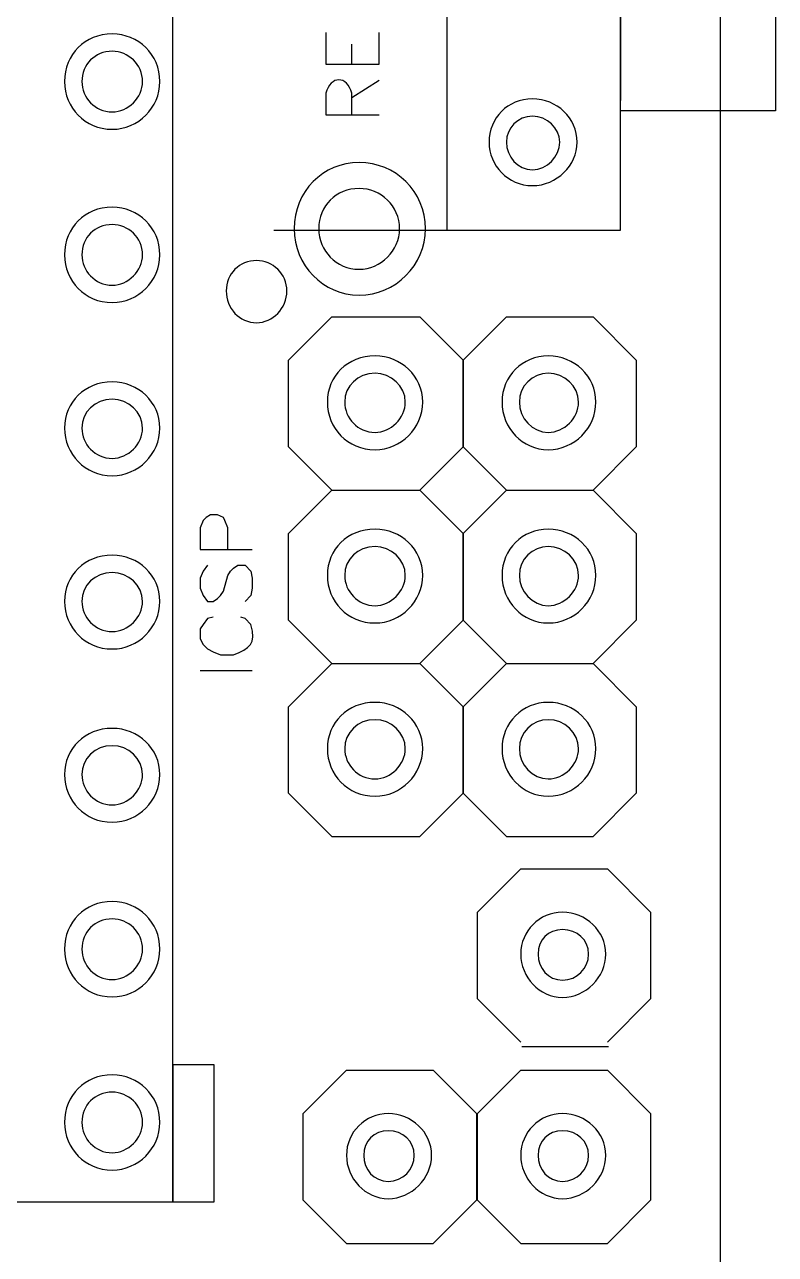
# Model space of a CAD drawing. Header units: inches. Extents: x 216.19 to 218.37, y 297.11 to 298.53.
# Drawn here: x 218.1528 to 218.3691, y 297.9238 to 298.2782 of the extents above; entities that cross this region are included whole.
import ezdxf

# ---------------------------------------------------------------- set-up
doc = ezdxf.new("R2010")
doc.units = ezdxf.units.IN
doc.layers.get('0').update_dxf_attribs({"linetype": 'CONTINUOUS'})
doc.layers.add('x3v1_1_wiring_diagram', color=7, linetype='CONTINUOUS')

# ---------------------------------------------------------------- blocks, each defined once
blk = doc.blocks.new('Azteeg')
at = {"layer": 'x3v1_1_wiring_diagram', "color": 7}
for points in [[(0, 1.42497), (2.16013, 1.42497), (2.16013, 0), (0, 0), (0, 1.42497), (0, 1.42497)], [(2.0815, 1.11044), (2.0815, 1.24815)], [(2.00245, 0.83044), (2.00245, 1.22568)], [(2.13142, 1.21071), (2.17608, 1.21071), (2.17608, 1.14489), (2.13142, 1.14489), (2.13142, 1.21071), (2.13142, 1.21071)], [(2.13142, 1.21071), (2.13142, 1.14788)], [(2.04655, 1.16744), (2.04655, 1.15828), (2.06194, 1.15828), (2.06194, 1.16744)], [(2.05404, 1.15828), (2.05404, 1.16411)], [(1.9987, 1.15329), (1.9987, 1.15329), (1.9987, 1.15329)], [(1.9987, 1.15329), (1.9987, 1.15329), (1.9987, 1.15329)], [(2.05404, 1.14871), (2.06194, 1.15371)], [(2.04655, 1.14996), (2.04655, 1.14372), (2.06194, 1.14372)], [(2.05404, 1.14372), (2.05404, 1.14996)], [(2.13142, 1.11044), (2.13142, 1.14788)], [(2.11894, 1.13582), (2.11894, 1.13582), (2.11894, 1.13582)], [(2.11894, 1.13582), (2.11894, 1.13582), (2.11894, 1.13582)], [(2.03157, 1.11044), (2.13142, 1.11044)], [(2.07526, 1.11085), (2.07526, 1.11085), (2.07526, 1.11085)], [(2.07526, 1.11085), (2.07526, 1.11085), (2.07526, 1.11085)], [(1.9987, 1.10336), (1.9987, 1.10336), (1.9987, 1.10336)], [(1.9987, 1.10336), (1.9987, 1.10336), (1.9987, 1.10336)], [(2.03532, 1.09296), (2.03532, 1.09296)], [(2.04821, 1.03555), (2.03573, 1.04803), (2.03573, 1.07299), (2.04821, 1.08548), (2.07359, 1.08548), (2.08607, 1.07299), (2.08607, 1.04803), (2.07359, 1.03555)], [(2.08607, 1.04803), (2.08607, 1.07299), (2.09855, 1.08548), (2.12352, 1.08548), (2.136, 1.07299)], [(2.136, 1.07299), (2.136, 1.04803)], [(2.07443, 1.06093), (2.07443, 1.06093)], [(2.07443, 1.06093), (2.07443, 1.06093)], [(2.12435, 1.06093), (2.12435, 1.06093)], [(2.12435, 1.06093), (2.12435, 1.06093)], [(1.9987, 1.05344), (1.9987, 1.05344), (1.9987, 1.05344)], [(1.9987, 1.05344), (1.9987, 1.05344), (1.9987, 1.05344)], [(2.08607, 1.04803), (2.09855, 1.03555)], [(2.12352, 1.03555), (2.136, 1.04803)], [(2.04821, 0.98562), (2.03573, 0.99811), (2.03573, 1.02307), (2.04821, 1.03555), (2.07359, 1.03555), (2.08607, 1.02307), (2.08607, 0.99811), (2.07359, 0.98562)], [(2.09855, 0.98562), (2.08607, 0.99811), (2.08607, 1.02307), (2.09855, 1.03555), (2.12352, 1.03555), (2.136, 1.02307), (2.136, 0.99811), (2.12352, 0.98562)], [(2.01826, 1.01849), (2.01826, 1.02473), (2.01743, 1.02681), (2.01701, 1.02764), (2.01535, 1.02848), (2.01327, 1.02848), (2.01202, 1.02764), (2.01118, 1.02681), (2.01035, 1.02473), (2.01035, 1.01849), (2.02533, 1.01849)], [(2.01243, 1.01391), (2.01118, 1.01225), (2.01035, 1.01017), (2.01035, 1.00726), (2.01118, 1.00518), (2.01243, 1.00351), (2.0141, 1.00351), (2.01535, 1.00435), (2.01618, 1.00518), (2.01701, 1.00643), (2.01826, 1.011), (2.01909, 1.01225), (2.01992, 1.01308), (2.02117, 1.01391), (2.02325, 1.01391), (2.02491, 1.01225), (2.02533, 1.01017), (2.02533, 1.00726), (2.02491, 1.00518), (2.02325, 1.00351)], [(2.07443, 1.011), (2.07443, 1.011)], [(2.07443, 1.011), (2.07443, 1.011)], [(2.12435, 1.011), (2.12435, 1.011)], [(2.12435, 1.011), (2.12435, 1.011)], [(1.9987, 1.00351), (1.9987, 1.00351), (1.9987, 1.00351)], [(1.9987, 1.00351), (1.9987, 1.00351), (1.9987, 1.00351)], [(2.0141, 0.99894), (2.01243, 0.99852), (2.01118, 0.99686), (2.01035, 0.99561), (2.01035, 0.9927), (2.01118, 0.99103), (2.01243, 0.98978), (2.0141, 0.98895), (2.01618, 0.98812), (2.01992, 0.98812)], [(2.02491, 0.99686), (2.02325, 0.99852), (2.022, 0.99894)], [(2.03573, 0.94818), (2.03573, 0.97314), (2.04821, 0.98562), (2.07359, 0.98562), (2.08607, 0.97314)], [(2.08607, 0.94818), (2.08607, 0.97314), (2.09855, 0.98562), (2.12352, 0.98562), (2.136, 0.97314)], [(2.01035, 0.98354), (2.02533, 0.98354)], [(2.08607, 0.97314), (2.08607, 0.94818)], [(2.136, 0.97314), (2.136, 0.94818)], [(2.07443, 0.96108), (2.07443, 0.96108)], [(2.07443, 0.96108), (2.07443, 0.96108)], [(2.12435, 0.96108), (2.12435, 0.96108)], [(2.12435, 0.96108), (2.12435, 0.96108)], [(1.9987, 0.95359), (1.9987, 0.95359), (1.9987, 0.95359)], [(1.9987, 0.95359), (1.9987, 0.95359), (1.9987, 0.95359)], [(2.03573, 0.94818), (2.04821, 0.9357)], [(2.07359, 0.9357), (2.08607, 0.94818)], [(2.08607, 0.94818), (2.09855, 0.9357)], [(2.12352, 0.9357), (2.136, 0.94818)], [(2.04821, 0.9357), (2.07359, 0.9357)], [(2.09855, 0.9357), (2.12352, 0.9357)], [(2.10269, 0.87647), (2.0902, 0.88895), (2.0902, 0.91392), (2.10269, 0.9264), (2.12765, 0.9264), (2.14013, 0.91392), (2.14013, 0.88895), (2.12765, 0.87647)], [(1.9987, 0.90325), (1.9987, 0.90325), (1.9987, 0.90325)], [(1.9987, 0.90325), (1.9987, 0.90325), (1.9987, 0.90325)], [(2.12723, 0.90185), (2.12723, 0.90185), (2.12723, 0.90185)], [(2.12723, 0.90185), (2.12723, 0.90185), (2.12723, 0.90185)], [(2.10301, 0.8752), (2.12797, 0.8752)], [(2.00245, 0.83044), (2.01432, 0.83044), (2.01432, 0.8699), (2.00245, 0.8699), (2.00245, 0.83044), (2.00245, 0.83044)], [(2.05247, 0.81846), (2.03999, 0.83094), (2.03999, 0.8559), (2.05247, 0.86839), (2.07743, 0.86839), (2.08991, 0.8559), (2.08991, 0.83094), (2.07743, 0.81846)], [(2.10269, 0.81846), (2.0902, 0.83094), (2.0902, 0.8559), (2.10269, 0.86839), (2.12765, 0.86839), (2.14013, 0.8559), (2.14013, 0.83094), (2.12765, 0.81846)], [(1.9987, 0.85332), (1.9987, 0.85332), (1.9987, 0.85332)], [(1.9987, 0.85332), (1.9987, 0.85332), (1.9987, 0.85332)], [(2.07702, 0.84384), (2.07702, 0.84384), (2.07702, 0.84384)], [(2.07702, 0.84384), (2.07702, 0.84384), (2.07702, 0.84384)], [(2.12723, 0.84384), (2.12723, 0.84384), (2.12723, 0.84384)], [(2.12723, 0.84384), (2.12723, 0.84384), (2.12723, 0.84384)], [(1.88512, 0.83044), (2.00245, 0.83044)], [(2.05247, 0.81846), (2.07743, 0.81846)], [(2.10269, 0.81846), (2.12765, 0.81846)]]:
    blk.add_lwpolyline(points, dxfattribs=at)
at = {"layer": 'x3v1_1_wiring_diagram', "color": 1}
for points in [[(1.99371, 1.15329), (1.99371, 1.15329)], [(1.99371, 1.15329), (1.99371, 1.15329)], [(2.11395, 1.13582), (2.11395, 1.13582)], [(2.11395, 1.13582), (2.11395, 1.13582)], [(2.06777, 1.11085), (2.06777, 1.11085)], [(2.06777, 1.11085), (2.06777, 1.11085)], [(1.99371, 1.10336), (1.99371, 1.10336)], [(1.99371, 1.10336), (1.99371, 1.10336)], [(2.06943, 1.06093), (2.06943, 1.06093)], [(2.06943, 1.06093), (2.06943, 1.06093)], [(2.11936, 1.06093), (2.11936, 1.06093)], [(2.11936, 1.06093), (2.11936, 1.06093)], [(1.99371, 1.05344), (1.99371, 1.05344)], [(1.99371, 1.05344), (1.99371, 1.05344)], [(2.06943, 1.011), (2.06943, 1.011)], [(2.06943, 1.011), (2.06943, 1.011)], [(2.11936, 1.011), (2.11936, 1.011)], [(2.11936, 1.011), (2.11936, 1.011)], [(1.99371, 1.00351), (1.99371, 1.00351)], [(1.99371, 1.00351), (1.99371, 1.00351)], [(2.06943, 0.96108), (2.06943, 0.96108)], [(2.06943, 0.96108), (2.06943, 0.96108)], [(2.11936, 0.96108), (2.11936, 0.96108)], [(2.11936, 0.96108), (2.11936, 0.96108)], [(1.99371, 0.95359), (1.99371, 0.95359)], [(1.99371, 0.95359), (1.99371, 0.95359)], [(1.99371, 0.90325), (1.99371, 0.90325)], [(1.99371, 0.90325), (1.99371, 0.90325)], [(2.12224, 0.90185), (2.12224, 0.90185)], [(2.12224, 0.90185), (2.12224, 0.90185)], [(1.99371, 0.85332), (1.99371, 0.85332)], [(1.99371, 0.85332), (1.99371, 0.85332)], [(2.07202, 0.84384), (2.07202, 0.84384)], [(2.07202, 0.84384), (2.07202, 0.84384)], [(2.12224, 0.84384), (2.12224, 0.84384)], [(2.12224, 0.84384), (2.12224, 0.84384)]]:
    blk.add_lwpolyline(points, dxfattribs=at)
at = {"layer": 'x3v1_1_wiring_diagram', "color": 7}
for points in [[(1.98497, 1.16702), (1.97707, 1.16702), (1.97124, 1.1612), (1.97124, 1.15329)], [(1.98497, 1.16702), (1.97707, 1.16702), (1.97124, 1.1612), (1.97124, 1.15329)], [(1.98497, 1.16702), (1.97707, 1.16702), (1.97124, 1.1612), (1.97124, 1.15329)], [(1.98497, 1.16702), (1.97707, 1.16702), (1.97124, 1.1612), (1.97124, 1.15329)], [(1.9987, 1.15329), (1.9987, 1.1612), (1.99246, 1.16702), (1.98497, 1.16702)], [(1.9987, 1.15329), (1.9987, 1.1612), (1.99246, 1.16702), (1.98497, 1.16702)], [(1.9987, 1.15329), (1.9987, 1.1612), (1.99246, 1.16702), (1.98497, 1.16702)], [(1.9987, 1.15329), (1.9987, 1.1612), (1.99246, 1.16702), (1.98497, 1.16702)], [(1.97124, 1.15329), (1.97124, 1.1458), (1.97707, 1.13956), (1.98497, 1.13956)], [(1.97124, 1.15329), (1.97124, 1.1458), (1.97707, 1.13956), (1.98497, 1.13956)], [(1.97124, 1.15329), (1.97124, 1.1458), (1.97707, 1.13956), (1.98497, 1.13956)], [(1.97124, 1.15329), (1.97124, 1.1458), (1.97707, 1.13956), (1.98497, 1.13956)], [(1.98497, 1.13956), (1.99246, 1.13956), (1.9987, 1.1458), (1.9987, 1.15329)], [(1.98497, 1.13956), (1.99246, 1.13956), (1.9987, 1.1458), (1.9987, 1.15329)], [(1.98497, 1.13956), (1.99246, 1.13956), (1.9987, 1.1458), (1.9987, 1.15329)], [(1.98497, 1.13956), (1.99246, 1.13956), (1.9987, 1.1458), (1.9987, 1.15329)], [(2.05404, 1.14996), (2.0527, 1.1551), (2.04789, 1.1551), (2.04655, 1.14996)], [(2.10604, 1.1483), (2.09897, 1.1483), (2.09356, 1.14289), (2.09356, 1.13582)], [(2.10604, 1.1483), (2.09897, 1.1483), (2.09356, 1.14289), (2.09356, 1.13582)], [(2.10604, 1.1483), (2.09897, 1.1483), (2.09356, 1.14289), (2.09356, 1.13582)], [(2.10604, 1.1483), (2.09897, 1.1483), (2.09356, 1.14289), (2.09356, 1.13582)], [(2.11894, 1.13582), (2.11894, 1.14289), (2.11312, 1.1483), (2.10604, 1.1483)], [(2.11894, 1.13582), (2.11894, 1.14289), (2.11312, 1.1483), (2.10604, 1.1483)], [(2.11894, 1.13582), (2.11894, 1.14289), (2.11312, 1.1483), (2.10604, 1.1483)], [(2.11894, 1.13582), (2.11894, 1.14289), (2.11312, 1.1483), (2.10604, 1.1483)], [(2.09356, 1.13582), (2.09356, 1.12916), (2.09897, 1.12333), (2.10604, 1.12333)], [(2.09356, 1.13582), (2.09356, 1.12916), (2.09897, 1.12333), (2.10604, 1.12333)], [(2.09356, 1.13582), (2.09356, 1.12916), (2.09897, 1.12333), (2.10604, 1.12333)], [(2.09356, 1.13582), (2.09356, 1.12916), (2.09897, 1.12333), (2.10604, 1.12333)], [(2.10604, 1.12333), (2.11312, 1.12333), (2.11894, 1.12916), (2.11894, 1.13582)], [(2.10604, 1.12333), (2.11312, 1.12333), (2.11894, 1.12916), (2.11894, 1.13582)], [(2.10604, 1.12333), (2.11312, 1.12333), (2.11894, 1.12916), (2.11894, 1.13582)], [(2.10604, 1.12333), (2.11312, 1.12333), (2.11894, 1.12916), (2.11894, 1.13582)], [(2.05612, 1.12999), (2.04572, 1.12999), (2.0374, 1.12167), (2.0374, 1.11085)], [(2.05612, 1.12999), (2.04572, 1.12999), (2.0374, 1.12167), (2.0374, 1.11085)], [(2.05612, 1.12999), (2.04572, 1.12999), (2.0374, 1.12167), (2.0374, 1.11085)], [(2.05612, 1.12999), (2.04572, 1.12999), (2.0374, 1.12167), (2.0374, 1.11085)], [(2.07526, 1.11085), (2.07526, 1.12167), (2.06652, 1.12999), (2.05612, 1.12999)], [(2.07526, 1.11085), (2.07526, 1.12167), (2.06652, 1.12999), (2.05612, 1.12999)], [(2.07526, 1.11085), (2.07526, 1.12167), (2.06652, 1.12999), (2.05612, 1.12999)], [(2.07526, 1.11085), (2.07526, 1.12167), (2.06652, 1.12999), (2.05612, 1.12999)], [(1.98497, 1.11709), (1.97707, 1.11709), (1.97124, 1.11127), (1.97124, 1.10336)], [(1.98497, 1.11709), (1.97707, 1.11709), (1.97124, 1.11127), (1.97124, 1.10336)], [(1.98497, 1.11709), (1.97707, 1.11709), (1.97124, 1.11127), (1.97124, 1.10336)], [(1.98497, 1.11709), (1.97707, 1.11709), (1.97124, 1.11127), (1.97124, 1.10336)], [(1.9987, 1.10336), (1.9987, 1.11127), (1.99246, 1.11709), (1.98497, 1.11709)], [(1.9987, 1.10336), (1.9987, 1.11127), (1.99246, 1.11709), (1.98497, 1.11709)], [(1.9987, 1.10336), (1.9987, 1.11127), (1.99246, 1.11709), (1.98497, 1.11709)], [(1.9987, 1.10336), (1.9987, 1.11127), (1.99246, 1.11709), (1.98497, 1.11709)], [(2.0374, 1.11085), (2.0374, 1.10045), (2.04572, 1.09172), (2.05612, 1.09172)], [(2.0374, 1.11085), (2.0374, 1.10045), (2.04572, 1.09172), (2.05612, 1.09172)], [(2.0374, 1.11085), (2.0374, 1.10045), (2.04572, 1.09172), (2.05612, 1.09172)], [(2.0374, 1.11085), (2.0374, 1.10045), (2.04572, 1.09172), (2.05612, 1.09172)], [(2.05612, 1.09172), (2.06652, 1.09172), (2.07526, 1.10045), (2.07526, 1.11085)], [(2.05612, 1.09172), (2.06652, 1.09172), (2.07526, 1.10045), (2.07526, 1.11085)], [(2.05612, 1.09172), (2.06652, 1.09172), (2.07526, 1.10045), (2.07526, 1.11085)], [(2.05612, 1.09172), (2.06652, 1.09172), (2.07526, 1.10045), (2.07526, 1.11085)], [(1.97124, 1.10336), (1.97124, 1.09588), (1.97707, 1.08963), (1.98497, 1.08963)], [(1.97124, 1.10336), (1.97124, 1.09588), (1.97707, 1.08963), (1.98497, 1.08963)], [(1.97124, 1.10336), (1.97124, 1.09588), (1.97707, 1.08963), (1.98497, 1.08963)], [(1.97124, 1.10336), (1.97124, 1.09588), (1.97707, 1.08963), (1.98497, 1.08963)], [(1.98497, 1.08963), (1.99246, 1.08963), (1.9987, 1.09588), (1.9987, 1.10336)], [(1.98497, 1.08963), (1.99246, 1.08963), (1.9987, 1.09588), (1.9987, 1.10336)], [(1.98497, 1.08963), (1.99246, 1.08963), (1.9987, 1.09588), (1.9987, 1.10336)], [(1.98497, 1.08963), (1.99246, 1.08963), (1.9987, 1.09588), (1.9987, 1.10336)], [(2.02658, 1.1017), (2.02159, 1.1017), (2.01784, 1.09796), (2.01784, 1.09296)], [(2.03532, 1.09296), (2.03532, 1.09796), (2.03115, 1.1017), (2.02658, 1.1017)], [(2.01784, 1.09296), (2.01784, 1.08797), (2.02159, 1.08381), (2.02658, 1.08381)], [(2.02658, 1.08381), (2.03115, 1.08381), (2.03532, 1.08797), (2.03532, 1.09296)], [(2.0607, 1.07424), (2.05279, 1.07424), (2.04697, 1.06842), (2.04697, 1.06093)], [(2.0607, 1.07424), (2.05279, 1.07424), (2.04697, 1.06842), (2.04697, 1.06093)], [(2.07443, 1.06093), (2.07443, 1.06842), (2.06818, 1.07424), (2.0607, 1.07424)], [(2.07443, 1.06093), (2.07443, 1.06842), (2.06818, 1.07424), (2.0607, 1.07424)], [(2.11062, 1.07424), (2.10313, 1.07424), (2.09731, 1.06842), (2.09731, 1.06093)], [(2.11062, 1.07424), (2.10313, 1.07424), (2.09731, 1.06842), (2.09731, 1.06093)], [(2.12435, 1.06093), (2.12435, 1.06842), (2.11811, 1.07424), (2.11062, 1.07424)], [(2.12435, 1.06093), (2.12435, 1.06842), (2.11811, 1.07424), (2.11062, 1.07424)], [(1.98497, 1.06675), (1.97707, 1.06675), (1.97124, 1.06093), (1.97124, 1.05344)], [(1.98497, 1.06675), (1.97707, 1.06675), (1.97124, 1.06093), (1.97124, 1.05344)], [(1.98497, 1.06675), (1.97707, 1.06675), (1.97124, 1.06093), (1.97124, 1.05344)], [(1.98497, 1.06675), (1.97707, 1.06675), (1.97124, 1.06093), (1.97124, 1.05344)], [(1.9987, 1.05344), (1.9987, 1.06093), (1.99246, 1.06675), (1.98497, 1.06675)], [(1.9987, 1.05344), (1.9987, 1.06093), (1.99246, 1.06675), (1.98497, 1.06675)], [(1.9987, 1.05344), (1.9987, 1.06093), (1.99246, 1.06675), (1.98497, 1.06675)], [(1.9987, 1.05344), (1.9987, 1.06093), (1.99246, 1.06675), (1.98497, 1.06675)], [(2.04697, 1.06093), (2.04697, 1.05344), (2.05279, 1.0472), (2.0607, 1.0472)], [(2.04697, 1.06093), (2.04697, 1.05344), (2.05279, 1.0472), (2.0607, 1.0472)], [(2.0607, 1.0472), (2.06818, 1.0472), (2.07443, 1.05344), (2.07443, 1.06093)], [(2.0607, 1.0472), (2.06818, 1.0472), (2.07443, 1.05344), (2.07443, 1.06093)], [(2.09731, 1.06093), (2.09731, 1.05344), (2.10313, 1.0472), (2.11062, 1.0472)], [(2.09731, 1.06093), (2.09731, 1.05344), (2.10313, 1.0472), (2.11062, 1.0472)], [(2.11062, 1.0472), (2.11811, 1.0472), (2.12435, 1.05344), (2.12435, 1.06093)], [(2.11062, 1.0472), (2.11811, 1.0472), (2.12435, 1.05344), (2.12435, 1.06093)], [(1.97124, 1.05344), (1.97124, 1.04595), (1.97707, 1.03971), (1.98497, 1.03971)], [(1.97124, 1.05344), (1.97124, 1.04595), (1.97707, 1.03971), (1.98497, 1.03971)], [(1.97124, 1.05344), (1.97124, 1.04595), (1.97707, 1.03971), (1.98497, 1.03971)], [(1.97124, 1.05344), (1.97124, 1.04595), (1.97707, 1.03971), (1.98497, 1.03971)], [(1.98497, 1.03971), (1.99246, 1.03971), (1.9987, 1.04595), (1.9987, 1.05344)], [(1.98497, 1.03971), (1.99246, 1.03971), (1.9987, 1.04595), (1.9987, 1.05344)], [(1.98497, 1.03971), (1.99246, 1.03971), (1.9987, 1.04595), (1.9987, 1.05344)], [(1.98497, 1.03971), (1.99246, 1.03971), (1.9987, 1.04595), (1.9987, 1.05344)], [(2.0607, 1.02432), (2.05279, 1.02432), (2.04697, 1.01849), (2.04697, 1.011)], [(2.0607, 1.02432), (2.05279, 1.02432), (2.04697, 1.01849), (2.04697, 1.011)], [(2.07443, 1.011), (2.07443, 1.01849), (2.06818, 1.02432), (2.0607, 1.02432)], [(2.07443, 1.011), (2.07443, 1.01849), (2.06818, 1.02432), (2.0607, 1.02432)], [(2.11062, 1.02432), (2.10313, 1.02432), (2.09731, 1.01849), (2.09731, 1.011)], [(2.11062, 1.02432), (2.10313, 1.02432), (2.09731, 1.01849), (2.09731, 1.011)], [(2.12435, 1.011), (2.12435, 1.01849), (2.11811, 1.02432), (2.11062, 1.02432)], [(2.12435, 1.011), (2.12435, 1.01849), (2.11811, 1.02432), (2.11062, 1.02432)], [(1.98497, 1.01683), (1.97707, 1.01683), (1.97124, 1.011), (1.97124, 1.00351)], [(1.98497, 1.01683), (1.97707, 1.01683), (1.97124, 1.011), (1.97124, 1.00351)], [(1.98497, 1.01683), (1.97707, 1.01683), (1.97124, 1.011), (1.97124, 1.00351)], [(1.98497, 1.01683), (1.97707, 1.01683), (1.97124, 1.011), (1.97124, 1.00351)], [(1.9987, 1.00351), (1.9987, 1.011), (1.99246, 1.01683), (1.98497, 1.01683)], [(1.9987, 1.00351), (1.9987, 1.011), (1.99246, 1.01683), (1.98497, 1.01683)], [(1.9987, 1.00351), (1.9987, 1.011), (1.99246, 1.01683), (1.98497, 1.01683)], [(1.9987, 1.00351), (1.9987, 1.011), (1.99246, 1.01683), (1.98497, 1.01683)], [(2.04697, 1.011), (2.04697, 1.00351), (2.05279, 0.99727), (2.0607, 0.99727)], [(2.04697, 1.011), (2.04697, 1.00351), (2.05279, 0.99727), (2.0607, 0.99727)], [(2.0607, 0.99727), (2.06818, 0.99727), (2.07443, 1.00351), (2.07443, 1.011)], [(2.0607, 0.99727), (2.06818, 0.99727), (2.07443, 1.00351), (2.07443, 1.011)], [(2.09731, 1.011), (2.09731, 1.00351), (2.10313, 0.99727), (2.11062, 0.99727)], [(2.09731, 1.011), (2.09731, 1.00351), (2.10313, 0.99727), (2.11062, 0.99727)], [(2.11062, 0.99727), (2.11811, 0.99727), (2.12435, 1.00351), (2.12435, 1.011)], [(2.11062, 0.99727), (2.11811, 0.99727), (2.12435, 1.00351), (2.12435, 1.011)], [(1.97124, 1.00351), (1.97124, 0.99602), (1.97707, 0.98978), (1.98497, 0.98978)], [(1.97124, 1.00351), (1.97124, 0.99602), (1.97707, 0.98978), (1.98497, 0.98978)], [(1.97124, 1.00351), (1.97124, 0.99602), (1.97707, 0.98978), (1.98497, 0.98978)], [(1.97124, 1.00351), (1.97124, 0.99602), (1.97707, 0.98978), (1.98497, 0.98978)], [(1.98497, 0.98978), (1.99246, 0.98978), (1.9987, 0.99602), (1.9987, 1.00351)], [(1.98497, 0.98978), (1.99246, 0.98978), (1.9987, 0.99602), (1.9987, 1.00351)], [(1.98497, 0.98978), (1.99246, 0.98978), (1.9987, 0.99602), (1.9987, 1.00351)], [(1.98497, 0.98978), (1.99246, 0.98978), (1.9987, 0.99602), (1.9987, 1.00351)], [(2.01992, 0.98812), (2.0246, 0.99002), (2.02656, 0.99107), (2.02491, 0.99686)], [(2.0607, 0.97439), (2.05279, 0.97439), (2.04697, 0.96856), (2.04697, 0.96108)], [(2.0607, 0.97439), (2.05279, 0.97439), (2.04697, 0.96856), (2.04697, 0.96108)], [(2.07443, 0.96108), (2.07443, 0.96856), (2.06818, 0.97439), (2.0607, 0.97439)], [(2.07443, 0.96108), (2.07443, 0.96856), (2.06818, 0.97439), (2.0607, 0.97439)], [(2.11062, 0.97439), (2.10313, 0.97439), (2.09731, 0.96856), (2.09731, 0.96108)], [(2.11062, 0.97439), (2.10313, 0.97439), (2.09731, 0.96856), (2.09731, 0.96108)], [(2.12435, 0.96108), (2.12435, 0.96856), (2.11811, 0.97439), (2.11062, 0.97439)], [(2.12435, 0.96108), (2.12435, 0.96856), (2.11811, 0.97439), (2.11062, 0.97439)], [(1.98497, 0.9669), (1.97707, 0.9669), (1.97124, 0.96108), (1.97124, 0.95359)], [(1.98497, 0.9669), (1.97707, 0.9669), (1.97124, 0.96108), (1.97124, 0.95359)], [(1.98497, 0.9669), (1.97707, 0.9669), (1.97124, 0.96108), (1.97124, 0.95359)], [(1.98497, 0.9669), (1.97707, 0.9669), (1.97124, 0.96108), (1.97124, 0.95359)], [(1.9987, 0.95359), (1.9987, 0.96108), (1.99246, 0.9669), (1.98497, 0.9669)], [(1.9987, 0.95359), (1.9987, 0.96108), (1.99246, 0.9669), (1.98497, 0.9669)], [(1.9987, 0.95359), (1.9987, 0.96108), (1.99246, 0.9669), (1.98497, 0.9669)], [(1.9987, 0.95359), (1.9987, 0.96108), (1.99246, 0.9669), (1.98497, 0.9669)], [(2.04697, 0.96108), (2.04697, 0.95359), (2.05279, 0.94735), (2.0607, 0.94735)], [(2.04697, 0.96108), (2.04697, 0.95359), (2.05279, 0.94735), (2.0607, 0.94735)], [(2.0607, 0.94735), (2.06818, 0.94735), (2.07443, 0.95359), (2.07443, 0.96108)], [(2.0607, 0.94735), (2.06818, 0.94735), (2.07443, 0.95359), (2.07443, 0.96108)], [(2.09731, 0.96108), (2.09731, 0.95359), (2.10313, 0.94735), (2.11062, 0.94735)], [(2.09731, 0.96108), (2.09731, 0.95359), (2.10313, 0.94735), (2.11062, 0.94735)], [(2.11062, 0.94735), (2.11811, 0.94735), (2.12435, 0.95359), (2.12435, 0.96108)], [(2.11062, 0.94735), (2.11811, 0.94735), (2.12435, 0.95359), (2.12435, 0.96108)], [(1.97124, 0.95359), (1.97124, 0.9461), (1.97707, 0.93986), (1.98497, 0.93986)], [(1.97124, 0.95359), (1.97124, 0.9461), (1.97707, 0.93986), (1.98497, 0.93986)], [(1.97124, 0.95359), (1.97124, 0.9461), (1.97707, 0.93986), (1.98497, 0.93986)], [(1.97124, 0.95359), (1.97124, 0.9461), (1.97707, 0.93986), (1.98497, 0.93986)], [(1.98497, 0.93986), (1.99246, 0.93986), (1.9987, 0.9461), (1.9987, 0.95359)], [(1.98497, 0.93986), (1.99246, 0.93986), (1.9987, 0.9461), (1.9987, 0.95359)], [(1.98497, 0.93986), (1.99246, 0.93986), (1.9987, 0.9461), (1.9987, 0.95359)], [(1.98497, 0.93986), (1.99246, 0.93986), (1.9987, 0.9461), (1.9987, 0.95359)], [(1.98497, 0.91698), (1.97707, 0.91698), (1.97124, 0.91115), (1.97124, 0.90325)], [(1.98497, 0.91698), (1.97707, 0.91698), (1.97124, 0.91115), (1.97124, 0.90325)], [(1.98497, 0.91698), (1.97707, 0.91698), (1.97124, 0.91115), (1.97124, 0.90325)], [(1.98497, 0.91698), (1.97707, 0.91698), (1.97124, 0.91115), (1.97124, 0.90325)], [(1.9987, 0.90325), (1.9987, 0.91115), (1.99246, 0.91698), (1.98497, 0.91698)], [(1.9987, 0.90325), (1.9987, 0.91115), (1.99246, 0.91698), (1.98497, 0.91698)], [(1.9987, 0.90325), (1.9987, 0.91115), (1.99246, 0.91698), (1.98497, 0.91698)], [(1.9987, 0.90325), (1.9987, 0.91115), (1.99246, 0.91698), (1.98497, 0.91698)], [(2.11475, 0.91392), (2.1081, 0.91392), (2.10269, 0.90851), (2.10269, 0.90185)], [(2.11475, 0.91392), (2.1081, 0.91392), (2.10269, 0.90851), (2.10269, 0.90185)], [(2.11475, 0.91392), (2.1081, 0.91392), (2.10269, 0.90851), (2.10269, 0.90185)], [(2.11475, 0.91392), (2.1081, 0.91392), (2.10269, 0.90851), (2.10269, 0.90185)], [(2.12723, 0.90185), (2.12723, 0.90851), (2.12141, 0.91392), (2.11475, 0.91392)], [(2.12723, 0.90185), (2.12723, 0.90851), (2.12141, 0.91392), (2.11475, 0.91392)], [(2.12723, 0.90185), (2.12723, 0.90851), (2.12141, 0.91392), (2.11475, 0.91392)], [(2.12723, 0.90185), (2.12723, 0.90851), (2.12141, 0.91392), (2.11475, 0.91392)], [(1.97124, 0.90325), (1.97124, 0.89576), (1.97707, 0.88952), (1.98497, 0.88952)], [(1.97124, 0.90325), (1.97124, 0.89576), (1.97707, 0.88952), (1.98497, 0.88952)], [(1.97124, 0.90325), (1.97124, 0.89576), (1.97707, 0.88952), (1.98497, 0.88952)], [(1.97124, 0.90325), (1.97124, 0.89576), (1.97707, 0.88952), (1.98497, 0.88952)], [(1.98497, 0.88952), (1.99246, 0.88952), (1.9987, 0.89576), (1.9987, 0.90325)], [(1.98497, 0.88952), (1.99246, 0.88952), (1.9987, 0.89576), (1.9987, 0.90325)], [(1.98497, 0.88952), (1.99246, 0.88952), (1.9987, 0.89576), (1.9987, 0.90325)], [(1.98497, 0.88952), (1.99246, 0.88952), (1.9987, 0.89576), (1.9987, 0.90325)], [(2.10269, 0.90185), (2.10269, 0.89519), (2.1081, 0.88937), (2.11475, 0.88937)], [(2.10269, 0.90185), (2.10269, 0.89519), (2.1081, 0.88937), (2.11475, 0.88937)], [(2.10269, 0.90185), (2.10269, 0.89519), (2.1081, 0.88937), (2.11475, 0.88937)], [(2.10269, 0.90185), (2.10269, 0.89519), (2.1081, 0.88937), (2.11475, 0.88937)], [(2.11475, 0.88937), (2.12141, 0.88937), (2.12723, 0.89519), (2.12723, 0.90185)], [(2.11475, 0.88937), (2.12141, 0.88937), (2.12723, 0.89519), (2.12723, 0.90185)], [(2.11475, 0.88937), (2.12141, 0.88937), (2.12723, 0.89519), (2.12723, 0.90185)], [(2.11475, 0.88937), (2.12141, 0.88937), (2.12723, 0.89519), (2.12723, 0.90185)], [(1.98497, 0.86705), (1.97707, 0.86705), (1.97124, 0.86122), (1.97124, 0.85332)], [(1.98497, 0.86705), (1.97707, 0.86705), (1.97124, 0.86122), (1.97124, 0.85332)], [(1.98497, 0.86705), (1.97707, 0.86705), (1.97124, 0.86122), (1.97124, 0.85332)], [(1.98497, 0.86705), (1.97707, 0.86705), (1.97124, 0.86122), (1.97124, 0.85332)], [(1.9987, 0.85332), (1.9987, 0.86122), (1.99246, 0.86705), (1.98497, 0.86705)], [(1.9987, 0.85332), (1.9987, 0.86122), (1.99246, 0.86705), (1.98497, 0.86705)], [(1.9987, 0.85332), (1.9987, 0.86122), (1.99246, 0.86705), (1.98497, 0.86705)], [(1.9987, 0.85332), (1.9987, 0.86122), (1.99246, 0.86705), (1.98497, 0.86705)], [(2.06453, 0.8559), (2.05788, 0.8559), (2.05247, 0.8505), (2.05247, 0.84384)], [(2.06453, 0.8559), (2.05788, 0.8559), (2.05247, 0.8505), (2.05247, 0.84384)], [(2.06453, 0.8559), (2.05788, 0.8559), (2.05247, 0.8505), (2.05247, 0.84384)], [(2.06453, 0.8559), (2.05788, 0.8559), (2.05247, 0.8505), (2.05247, 0.84384)], [(2.07702, 0.84384), (2.07702, 0.8505), (2.07119, 0.8559), (2.06453, 0.8559)], [(2.07702, 0.84384), (2.07702, 0.8505), (2.07119, 0.8559), (2.06453, 0.8559)], [(2.07702, 0.84384), (2.07702, 0.8505), (2.07119, 0.8559), (2.06453, 0.8559)], [(2.07702, 0.84384), (2.07702, 0.8505), (2.07119, 0.8559), (2.06453, 0.8559)], [(2.11475, 0.8559), (2.1081, 0.8559), (2.10269, 0.8505), (2.10269, 0.84384)], [(2.11475, 0.8559), (2.1081, 0.8559), (2.10269, 0.8505), (2.10269, 0.84384)], [(2.11475, 0.8559), (2.1081, 0.8559), (2.10269, 0.8505), (2.10269, 0.84384)], [(2.11475, 0.8559), (2.1081, 0.8559), (2.10269, 0.8505), (2.10269, 0.84384)], [(2.12723, 0.84384), (2.12723, 0.8505), (2.12141, 0.8559), (2.11475, 0.8559)], [(2.12723, 0.84384), (2.12723, 0.8505), (2.12141, 0.8559), (2.11475, 0.8559)], [(2.12723, 0.84384), (2.12723, 0.8505), (2.12141, 0.8559), (2.11475, 0.8559)], [(2.12723, 0.84384), (2.12723, 0.8505), (2.12141, 0.8559), (2.11475, 0.8559)], [(1.97124, 0.85332), (1.97124, 0.84583), (1.97707, 0.83959), (1.98497, 0.83959)], [(1.97124, 0.85332), (1.97124, 0.84583), (1.97707, 0.83959), (1.98497, 0.83959)], [(1.97124, 0.85332), (1.97124, 0.84583), (1.97707, 0.83959), (1.98497, 0.83959)], [(1.97124, 0.85332), (1.97124, 0.84583), (1.97707, 0.83959), (1.98497, 0.83959)], [(1.98497, 0.83959), (1.99246, 0.83959), (1.9987, 0.84583), (1.9987, 0.85332)], [(1.98497, 0.83959), (1.99246, 0.83959), (1.9987, 0.84583), (1.9987, 0.85332)], [(1.98497, 0.83959), (1.99246, 0.83959), (1.9987, 0.84583), (1.9987, 0.85332)], [(1.98497, 0.83959), (1.99246, 0.83959), (1.9987, 0.84583), (1.9987, 0.85332)], [(2.05247, 0.84384), (2.05247, 0.83718), (2.05788, 0.83136), (2.06453, 0.83136)], [(2.05247, 0.84384), (2.05247, 0.83718), (2.05788, 0.83136), (2.06453, 0.83136)], [(2.05247, 0.84384), (2.05247, 0.83718), (2.05788, 0.83136), (2.06453, 0.83136)], [(2.05247, 0.84384), (2.05247, 0.83718), (2.05788, 0.83136), (2.06453, 0.83136)], [(2.06453, 0.83136), (2.07119, 0.83136), (2.07702, 0.83718), (2.07702, 0.84384)], [(2.06453, 0.83136), (2.07119, 0.83136), (2.07702, 0.83718), (2.07702, 0.84384)], [(2.06453, 0.83136), (2.07119, 0.83136), (2.07702, 0.83718), (2.07702, 0.84384)], [(2.06453, 0.83136), (2.07119, 0.83136), (2.07702, 0.83718), (2.07702, 0.84384)], [(2.10269, 0.84384), (2.10269, 0.83718), (2.1081, 0.83136), (2.11475, 0.83136)], [(2.10269, 0.84384), (2.10269, 0.83718), (2.1081, 0.83136), (2.11475, 0.83136)], [(2.10269, 0.84384), (2.10269, 0.83718), (2.1081, 0.83136), (2.11475, 0.83136)], [(2.10269, 0.84384), (2.10269, 0.83718), (2.1081, 0.83136), (2.11475, 0.83136)], [(2.11475, 0.83136), (2.12141, 0.83136), (2.12723, 0.83718), (2.12723, 0.84384)], [(2.11475, 0.83136), (2.12141, 0.83136), (2.12723, 0.83718), (2.12723, 0.84384)], [(2.11475, 0.83136), (2.12141, 0.83136), (2.12723, 0.83718), (2.12723, 0.84384)], [(2.11475, 0.83136), (2.12141, 0.83136), (2.12723, 0.83718), (2.12723, 0.84384)]]:
    blk.add_open_spline(points, degree=3, dxfattribs=at)
at = {"layer": 'x3v1_1_wiring_diagram', "color": 1}
for points in [[(1.98497, 1.16203), (1.97998, 1.16203), (1.97624, 1.15828), (1.97624, 1.15329)], [(1.98497, 1.16203), (1.97998, 1.16203), (1.97624, 1.15828), (1.97624, 1.15329)], [(1.99371, 1.15329), (1.99371, 1.15828), (1.98955, 1.16203), (1.98497, 1.16203)], [(1.99371, 1.15329), (1.99371, 1.15828), (1.98955, 1.16203), (1.98497, 1.16203)], [(1.97624, 1.15329), (1.97624, 1.14871), (1.97998, 1.14455), (1.98497, 1.14455)], [(1.97624, 1.15329), (1.97624, 1.14871), (1.97998, 1.14455), (1.98497, 1.14455)], [(1.98497, 1.14455), (1.98955, 1.14455), (1.99371, 1.14871), (1.99371, 1.15329)], [(1.98497, 1.14455), (1.98955, 1.14455), (1.99371, 1.14871), (1.99371, 1.15329)], [(2.10604, 1.14331), (2.10188, 1.14331), (2.09855, 1.13998), (2.09855, 1.13582)], [(2.10604, 1.14331), (2.10188, 1.14331), (2.09855, 1.13998), (2.09855, 1.13582)], [(2.11395, 1.13582), (2.11395, 1.13998), (2.1102, 1.14331), (2.10604, 1.14331)], [(2.11395, 1.13582), (2.11395, 1.13998), (2.1102, 1.14331), (2.10604, 1.14331)], [(2.09855, 1.13582), (2.09855, 1.13166), (2.10188, 1.12791), (2.10604, 1.12791)], [(2.09855, 1.13582), (2.09855, 1.13166), (2.10188, 1.12791), (2.10604, 1.12791)], [(2.10604, 1.12791), (2.1102, 1.12791), (2.11395, 1.13166), (2.11395, 1.13582)], [(2.10604, 1.12791), (2.1102, 1.12791), (2.11395, 1.13166), (2.11395, 1.13582)], [(2.05612, 1.1225), (2.04946, 1.1225), (2.04447, 1.11751), (2.04447, 1.11085)], [(2.05612, 1.1225), (2.04946, 1.1225), (2.04447, 1.11751), (2.04447, 1.11085)], [(2.06777, 1.11085), (2.06777, 1.11751), (2.06236, 1.1225), (2.05612, 1.1225)], [(2.06777, 1.11085), (2.06777, 1.11751), (2.06236, 1.1225), (2.05612, 1.1225)], [(1.98497, 1.1121), (1.97998, 1.1121), (1.97624, 1.10836), (1.97624, 1.10336)], [(1.98497, 1.1121), (1.97998, 1.1121), (1.97624, 1.10836), (1.97624, 1.10336)], [(1.99371, 1.10336), (1.99371, 1.10836), (1.98955, 1.1121), (1.98497, 1.1121)], [(1.99371, 1.10336), (1.99371, 1.10836), (1.98955, 1.1121), (1.98497, 1.1121)], [(2.04447, 1.11085), (2.04447, 1.10461), (2.04946, 1.09921), (2.05612, 1.09921)], [(2.04447, 1.11085), (2.04447, 1.10461), (2.04946, 1.09921), (2.05612, 1.09921)], [(2.05612, 1.09921), (2.06236, 1.09921), (2.06777, 1.10461), (2.06777, 1.11085)], [(2.05612, 1.09921), (2.06236, 1.09921), (2.06777, 1.10461), (2.06777, 1.11085)], [(1.97624, 1.10336), (1.97624, 1.09879), (1.97998, 1.09463), (1.98497, 1.09463)], [(1.97624, 1.10336), (1.97624, 1.09879), (1.97998, 1.09463), (1.98497, 1.09463)], [(1.98497, 1.09463), (1.98955, 1.09463), (1.99371, 1.09879), (1.99371, 1.10336)], [(1.98497, 1.09463), (1.98955, 1.09463), (1.99371, 1.09879), (1.99371, 1.10336)], [(2.0607, 1.06925), (2.0557, 1.06925), (2.05196, 1.06551), (2.05196, 1.06093)], [(2.0607, 1.06925), (2.0557, 1.06925), (2.05196, 1.06551), (2.05196, 1.06093)], [(2.06943, 1.06093), (2.06943, 1.06551), (2.06527, 1.06925), (2.0607, 1.06925)], [(2.06943, 1.06093), (2.06943, 1.06551), (2.06527, 1.06925), (2.0607, 1.06925)], [(2.11062, 1.06925), (2.10604, 1.06925), (2.1023, 1.06551), (2.1023, 1.06093)], [(2.11062, 1.06925), (2.10604, 1.06925), (2.1023, 1.06551), (2.1023, 1.06093)], [(2.11936, 1.06093), (2.11936, 1.06551), (2.1152, 1.06925), (2.11062, 1.06925)], [(2.11936, 1.06093), (2.11936, 1.06551), (2.1152, 1.06925), (2.11062, 1.06925)], [(1.98497, 1.06176), (1.97998, 1.06176), (1.97624, 1.05802), (1.97624, 1.05344)], [(1.98497, 1.06176), (1.97998, 1.06176), (1.97624, 1.05802), (1.97624, 1.05344)], [(1.99371, 1.05344), (1.99371, 1.05802), (1.98955, 1.06176), (1.98497, 1.06176)], [(1.99371, 1.05344), (1.99371, 1.05802), (1.98955, 1.06176), (1.98497, 1.06176)], [(2.05196, 1.06093), (2.05196, 1.05635), (2.0557, 1.05219), (2.0607, 1.05219)], [(2.05196, 1.06093), (2.05196, 1.05635), (2.0557, 1.05219), (2.0607, 1.05219)], [(2.0607, 1.05219), (2.06527, 1.05219), (2.06943, 1.05635), (2.06943, 1.06093)], [(2.0607, 1.05219), (2.06527, 1.05219), (2.06943, 1.05635), (2.06943, 1.06093)], [(2.1023, 1.06093), (2.1023, 1.05635), (2.10604, 1.05219), (2.11062, 1.05219)], [(2.1023, 1.06093), (2.1023, 1.05635), (2.10604, 1.05219), (2.11062, 1.05219)], [(2.11062, 1.05219), (2.1152, 1.05219), (2.11936, 1.05635), (2.11936, 1.06093)], [(2.11062, 1.05219), (2.1152, 1.05219), (2.11936, 1.05635), (2.11936, 1.06093)], [(1.97624, 1.05344), (1.97624, 1.04886), (1.97998, 1.0447), (1.98497, 1.0447)], [(1.97624, 1.05344), (1.97624, 1.04886), (1.97998, 1.0447), (1.98497, 1.0447)], [(1.98497, 1.0447), (1.98955, 1.0447), (1.99371, 1.04886), (1.99371, 1.05344)], [(1.98497, 1.0447), (1.98955, 1.0447), (1.99371, 1.04886), (1.99371, 1.05344)], [(2.0607, 1.01932), (2.0557, 1.01932), (2.05196, 1.01558), (2.05196, 1.011)], [(2.0607, 1.01932), (2.0557, 1.01932), (2.05196, 1.01558), (2.05196, 1.011)], [(2.06943, 1.011), (2.06943, 1.01558), (2.06527, 1.01932), (2.0607, 1.01932)], [(2.06943, 1.011), (2.06943, 1.01558), (2.06527, 1.01932), (2.0607, 1.01932)], [(2.11062, 1.01932), (2.10604, 1.01932), (2.1023, 1.01558), (2.1023, 1.011)], [(2.11062, 1.01932), (2.10604, 1.01932), (2.1023, 1.01558), (2.1023, 1.011)], [(2.11936, 1.011), (2.11936, 1.01558), (2.1152, 1.01932), (2.11062, 1.01932)], [(2.11936, 1.011), (2.11936, 1.01558), (2.1152, 1.01932), (2.11062, 1.01932)], [(1.98497, 1.01183), (1.97998, 1.01183), (1.97624, 1.00809), (1.97624, 1.00351)], [(1.98497, 1.01183), (1.97998, 1.01183), (1.97624, 1.00809), (1.97624, 1.00351)], [(1.99371, 1.00351), (1.99371, 1.00809), (1.98955, 1.01183), (1.98497, 1.01183)], [(1.99371, 1.00351), (1.99371, 1.00809), (1.98955, 1.01183), (1.98497, 1.01183)], [(2.05196, 1.011), (2.05196, 1.00643), (2.0557, 1.00226), (2.0607, 1.00226)], [(2.05196, 1.011), (2.05196, 1.00643), (2.0557, 1.00226), (2.0607, 1.00226)], [(2.0607, 1.00226), (2.06527, 1.00226), (2.06943, 1.00643), (2.06943, 1.011)], [(2.0607, 1.00226), (2.06527, 1.00226), (2.06943, 1.00643), (2.06943, 1.011)], [(2.1023, 1.011), (2.1023, 1.00643), (2.10604, 1.00226), (2.11062, 1.00226)], [(2.1023, 1.011), (2.1023, 1.00643), (2.10604, 1.00226), (2.11062, 1.00226)], [(2.11062, 1.00226), (2.1152, 1.00226), (2.11936, 1.00643), (2.11936, 1.011)], [(2.11062, 1.00226), (2.1152, 1.00226), (2.11936, 1.00643), (2.11936, 1.011)], [(1.97624, 1.00351), (1.97624, 0.99894), (1.97998, 0.99478), (1.98497, 0.99478)], [(1.97624, 1.00351), (1.97624, 0.99894), (1.97998, 0.99478), (1.98497, 0.99478)], [(1.98497, 0.99478), (1.98955, 0.99478), (1.99371, 0.99894), (1.99371, 1.00351)], [(1.98497, 0.99478), (1.98955, 0.99478), (1.99371, 0.99894), (1.99371, 1.00351)], [(2.0607, 0.9694), (2.0557, 0.9694), (2.05196, 0.96565), (2.05196, 0.96108)], [(2.0607, 0.9694), (2.0557, 0.9694), (2.05196, 0.96565), (2.05196, 0.96108)], [(2.06943, 0.96108), (2.06943, 0.96565), (2.06527, 0.9694), (2.0607, 0.9694)], [(2.06943, 0.96108), (2.06943, 0.96565), (2.06527, 0.9694), (2.0607, 0.9694)], [(2.11062, 0.9694), (2.10604, 0.9694), (2.1023, 0.96565), (2.1023, 0.96108)], [(2.11062, 0.9694), (2.10604, 0.9694), (2.1023, 0.96565), (2.1023, 0.96108)], [(2.11936, 0.96108), (2.11936, 0.96565), (2.1152, 0.9694), (2.11062, 0.9694)], [(2.11936, 0.96108), (2.11936, 0.96565), (2.1152, 0.9694), (2.11062, 0.9694)], [(1.98497, 0.96191), (1.97998, 0.96191), (1.97624, 0.95816), (1.97624, 0.95359)], [(1.98497, 0.96191), (1.97998, 0.96191), (1.97624, 0.95816), (1.97624, 0.95359)], [(1.99371, 0.95359), (1.99371, 0.95816), (1.98955, 0.96191), (1.98497, 0.96191)], [(1.99371, 0.95359), (1.99371, 0.95816), (1.98955, 0.96191), (1.98497, 0.96191)], [(2.05196, 0.96108), (2.05196, 0.9565), (2.0557, 0.95234), (2.0607, 0.95234)], [(2.05196, 0.96108), (2.05196, 0.9565), (2.0557, 0.95234), (2.0607, 0.95234)], [(2.0607, 0.95234), (2.06527, 0.95234), (2.06943, 0.9565), (2.06943, 0.96108)], [(2.0607, 0.95234), (2.06527, 0.95234), (2.06943, 0.9565), (2.06943, 0.96108)], [(2.1023, 0.96108), (2.1023, 0.9565), (2.10604, 0.95234), (2.11062, 0.95234)], [(2.1023, 0.96108), (2.1023, 0.9565), (2.10604, 0.95234), (2.11062, 0.95234)], [(2.11062, 0.95234), (2.1152, 0.95234), (2.11936, 0.9565), (2.11936, 0.96108)], [(2.11062, 0.95234), (2.1152, 0.95234), (2.11936, 0.9565), (2.11936, 0.96108)], [(1.97624, 0.95359), (1.97624, 0.94901), (1.97998, 0.94485), (1.98497, 0.94485)], [(1.97624, 0.95359), (1.97624, 0.94901), (1.97998, 0.94485), (1.98497, 0.94485)], [(1.98497, 0.94485), (1.98955, 0.94485), (1.99371, 0.94901), (1.99371, 0.95359)], [(1.98497, 0.94485), (1.98955, 0.94485), (1.99371, 0.94901), (1.99371, 0.95359)], [(1.98497, 0.91198), (1.97998, 0.91198), (1.97624, 0.90824), (1.97624, 0.90325)], [(1.98497, 0.91198), (1.97998, 0.91198), (1.97624, 0.90824), (1.97624, 0.90325)], [(1.99371, 0.90325), (1.99371, 0.90824), (1.98955, 0.91198), (1.98497, 0.91198)], [(1.99371, 0.90325), (1.99371, 0.90824), (1.98955, 0.91198), (1.98497, 0.91198)], [(2.11475, 0.90892), (2.11059, 0.90892), (2.10768, 0.90601), (2.10768, 0.90185)], [(2.11475, 0.90892), (2.11059, 0.90892), (2.10768, 0.90601), (2.10768, 0.90185)], [(2.12224, 0.90185), (2.12224, 0.90601), (2.11891, 0.90892), (2.11475, 0.90892)], [(2.12224, 0.90185), (2.12224, 0.90601), (2.11891, 0.90892), (2.11475, 0.90892)], [(1.97624, 0.90325), (1.97624, 0.89867), (1.97998, 0.89451), (1.98497, 0.89451)], [(1.97624, 0.90325), (1.97624, 0.89867), (1.97998, 0.89451), (1.98497, 0.89451)], [(1.98497, 0.89451), (1.98955, 0.89451), (1.99371, 0.89867), (1.99371, 0.90325)], [(1.98497, 0.89451), (1.98955, 0.89451), (1.99371, 0.89867), (1.99371, 0.90325)], [(2.10768, 0.90185), (2.10768, 0.89769), (2.11059, 0.89436), (2.11475, 0.89436)], [(2.10768, 0.90185), (2.10768, 0.89769), (2.11059, 0.89436), (2.11475, 0.89436)], [(2.11475, 0.89436), (2.11891, 0.89436), (2.12224, 0.89769), (2.12224, 0.90185)], [(2.11475, 0.89436), (2.11891, 0.89436), (2.12224, 0.89769), (2.12224, 0.90185)], [(1.98497, 0.86206), (1.97998, 0.86206), (1.97624, 0.85831), (1.97624, 0.85332)], [(1.98497, 0.86206), (1.97998, 0.86206), (1.97624, 0.85831), (1.97624, 0.85332)], [(1.99371, 0.85332), (1.99371, 0.85831), (1.98955, 0.86206), (1.98497, 0.86206)], [(1.99371, 0.85332), (1.99371, 0.85831), (1.98955, 0.86206), (1.98497, 0.86206)], [(1.97624, 0.85332), (1.97624, 0.84874), (1.97998, 0.84458), (1.98497, 0.84458)], [(1.97624, 0.85332), (1.97624, 0.84874), (1.97998, 0.84458), (1.98497, 0.84458)], [(1.98497, 0.84458), (1.98955, 0.84458), (1.99371, 0.84874), (1.99371, 0.85332)], [(1.98497, 0.84458), (1.98955, 0.84458), (1.99371, 0.84874), (1.99371, 0.85332)], [(2.06453, 0.85091), (2.06038, 0.85091), (2.05746, 0.848), (2.05746, 0.84384)], [(2.06453, 0.85091), (2.06038, 0.85091), (2.05746, 0.848), (2.05746, 0.84384)], [(2.07202, 0.84384), (2.07202, 0.848), (2.0687, 0.85091), (2.06453, 0.85091)], [(2.07202, 0.84384), (2.07202, 0.848), (2.0687, 0.85091), (2.06453, 0.85091)], [(2.11475, 0.85091), (2.11059, 0.85091), (2.10768, 0.848), (2.10768, 0.84384)], [(2.11475, 0.85091), (2.11059, 0.85091), (2.10768, 0.848), (2.10768, 0.84384)], [(2.12224, 0.84384), (2.12224, 0.848), (2.11891, 0.85091), (2.11475, 0.85091)], [(2.12224, 0.84384), (2.12224, 0.848), (2.11891, 0.85091), (2.11475, 0.85091)], [(2.05746, 0.84384), (2.05746, 0.83968), (2.06038, 0.83635), (2.06453, 0.83635)], [(2.05746, 0.84384), (2.05746, 0.83968), (2.06038, 0.83635), (2.06453, 0.83635)], [(2.06453, 0.83635), (2.0687, 0.83635), (2.07202, 0.83968), (2.07202, 0.84384)], [(2.06453, 0.83635), (2.0687, 0.83635), (2.07202, 0.83968), (2.07202, 0.84384)], [(2.10768, 0.84384), (2.10768, 0.83968), (2.11059, 0.83635), (2.11475, 0.83635)], [(2.10768, 0.84384), (2.10768, 0.83968), (2.11059, 0.83635), (2.11475, 0.83635)], [(2.11475, 0.83635), (2.11891, 0.83635), (2.12224, 0.83968), (2.12224, 0.84384)], [(2.11475, 0.83635), (2.11891, 0.83635), (2.12224, 0.83968), (2.12224, 0.84384)]]:
    blk.add_open_spline(points, degree=3, dxfattribs=at)

msp = doc.modelspace()

# ---------------------------------------------------------------- block references
at = {"linetype": 'ByBlock'}
msp.add_blockref('Azteeg', (216.19305, 297.10849), dxfattribs=at)

doc.saveas('drawing.dxf')
